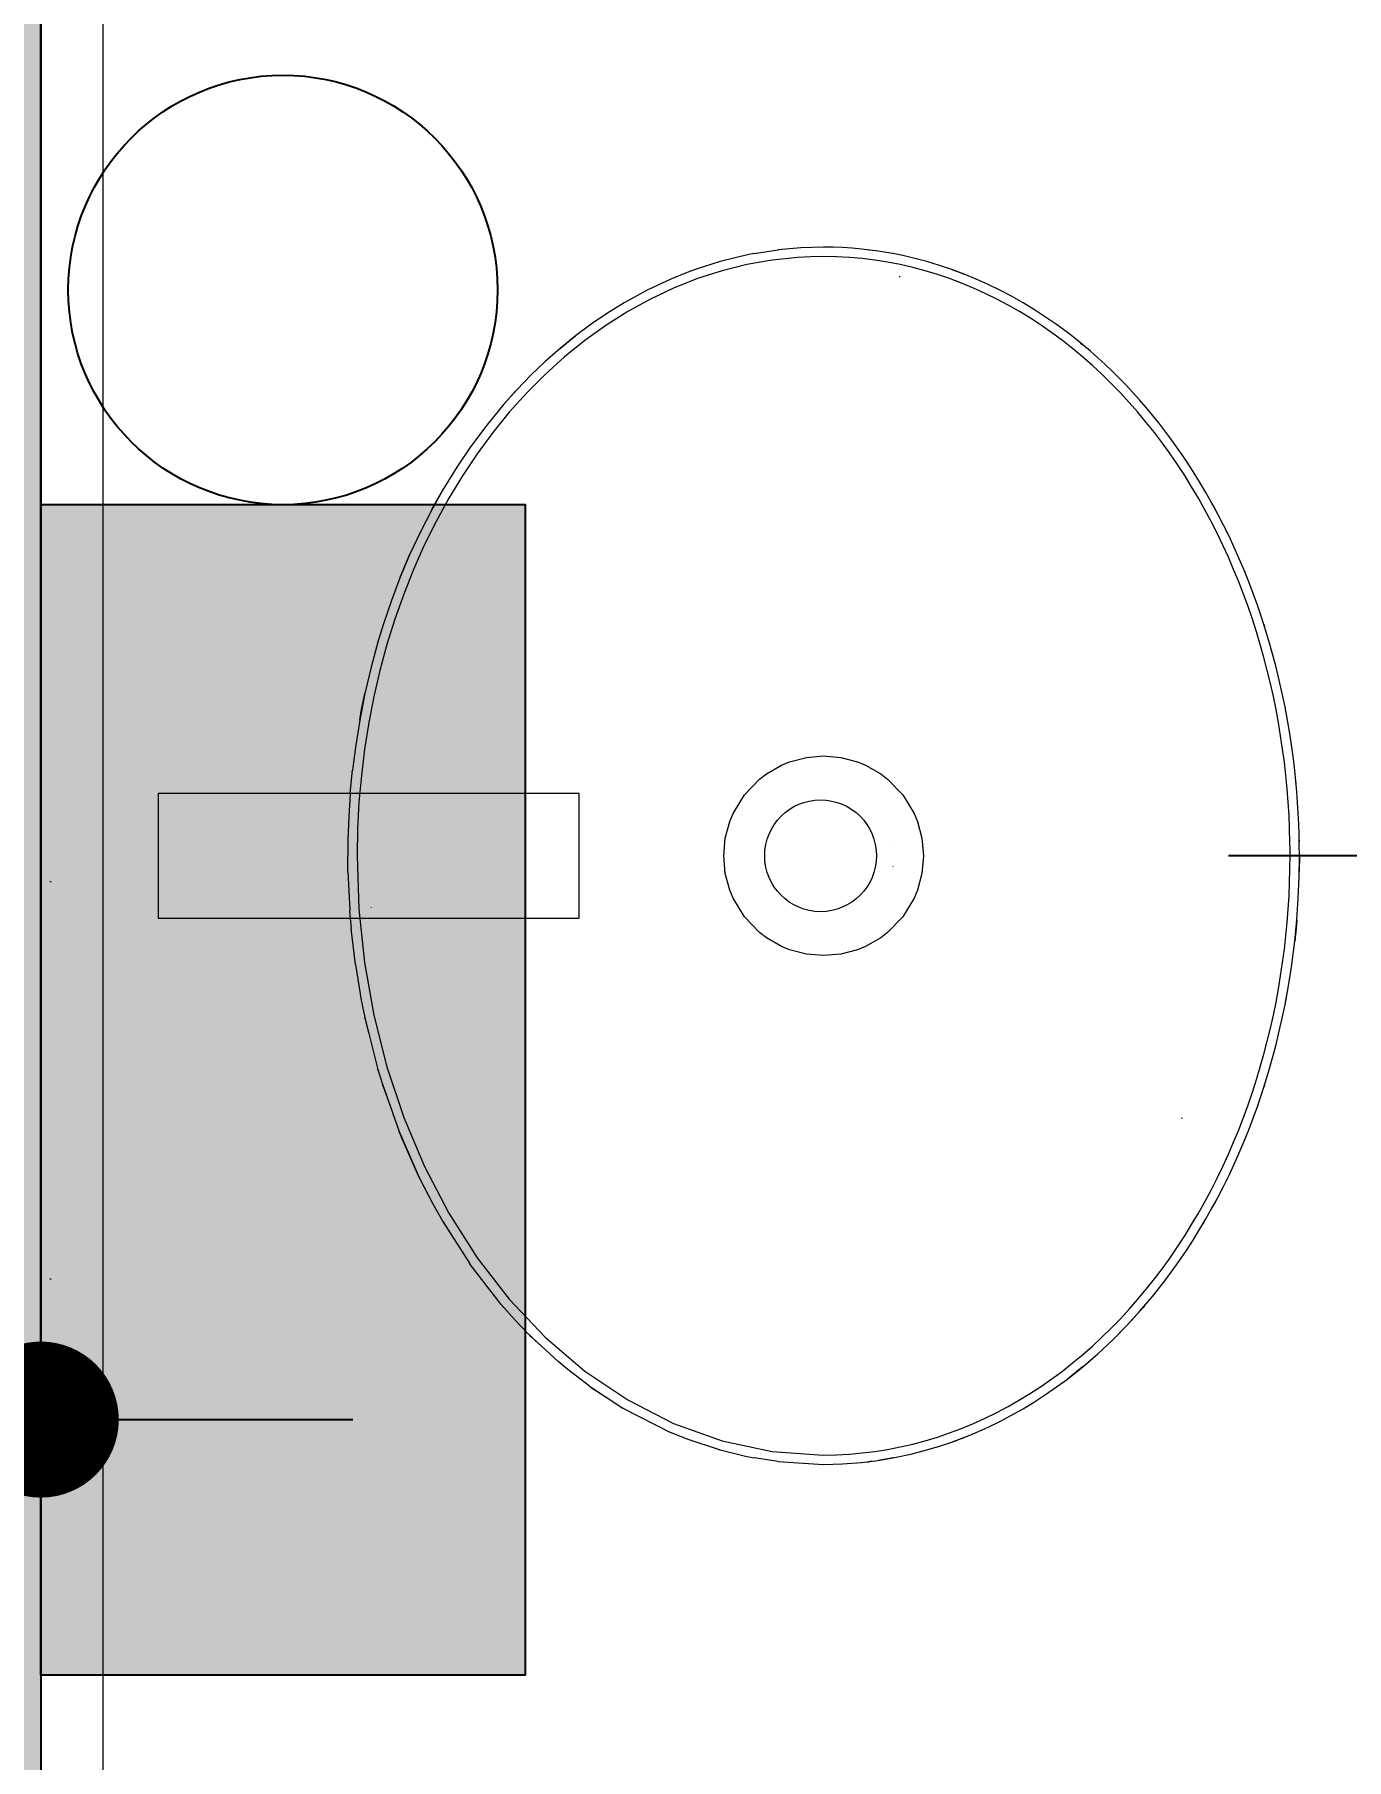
# Model space of a CAD drawing. Header units: metres. Extents: x -1783 to 21505, y -57 to 13660.
# Drawn here: x 13533.9 to 13575.9, y 10592.3 to 10647.5 of the extents above; entities that cross this region are included whole.
import ezdxf

# ---------------------------------------------------------------- set-up
doc = ezdxf.new("R2010")
doc.units = ezdxf.units.M
doc.header["$MEASUREMENT"] = 0
for name, color, linetype, lineweight in [('Bombeiro', 1, 'Continuous', 0), ('LOUCAS-METAIS.ARQ_Caneta_No__96', 252, 'Continuous', 0), ('PAREDE CONSTRUIR_Caneta_No__241', 7, 'Continuous', 13)]:
    doc.layers.add(name, color=color, linetype=linetype, lineweight=lineweight)
for name, color, linetype in [('colorida chamar atenção', 10, 'Continuous'), ('cotas', 7, 'Continuous'), ('COTAS EXECUTIVO.EXEC', 7, 'Continuous'), ('PAREDE CONSTRUIR', 7, 'Continuous')]:
    doc.layers.add(name, color=color, linetype=linetype)
doc.layers.add('LOUCAS-METAIS.ARQ_Caneta_No__13', color=7, linetype='Continuous', lineweight=0, true_color=0xaaaaaa)
doc.layers.add('LOUCAS-METAIS.ARQ_Caneta_No__16', color=7, linetype='Continuous', lineweight=0, true_color=0xc9c9c9)
doc.styles.add('R80', font='romans.shx', dxfattribs={"height": 10})
doc.dimstyles.new('1-50', dxfattribs={"dimtxt": 10, "dimasz": 5, "dimexe": 10, "dimexo": 10, "dimgap": 3, "dimtad": 1, "dimdec": 1, "dimrnd": 1, "dimdsep": 46, "dimtxsty": 'R80', "dimblk": 'DOT', "dimcen": 0, "dimclrd": 252, "dimclre": 252, "dimclrt": 252, "dimadec": 0, "dimazin": 0, "dimtfac": 1, "dimtdec": 1, "dimtix": 1, "dimtmove": 2, "dimatfit": 3, "dimldrblk": 'DOT', "dimfxl": 1, "dimtolj": 1, "dimarcsym": 0})

# ---------------------------------------------------------------- blocks, each defined once
blk = doc.blocks.new('iluminação')
at = {"layer": 'colorida chamar atenção'}
blk.add_hatch(color=256, dxfattribs=at).paths.add_polyline_path([(15.521, 37.501), (0, 37.501), (0, 0), (15.521, 0)])
blk.add_lwpolyline([(0, 37.501), (15.521, 37.501), (15.521, 0), (0, 0)], close=True, dxfattribs=at)
blk.add_circle((7.761, 44.38), 6.88, dxfattribs=at)
blk = doc.blocks.new('_Dot')
at = {"color": 0, "linetype": 'ByBlock', "lineweight": -2}
blk.add_line((-0.5, 0), (-1, 0), dxfattribs=at)
at = {"color": 0, "linetype": 'ByBlock', "const_width": 0.5}
blk.add_lwpolyline([(-0.25, 0, 1), (0.25, 0, 1)], format="xyb", close=True, dxfattribs=at)
blk = doc.blocks.new('*D7158')
at = {"layer": 'COTAS EXECUTIVO.EXEC', "color": 252, "lineweight": -2, "transparency": 16777216}
for p, q in [((13576.27, 10621.212), (13572.149, 10621.212)), ((13582.149, 10616.212), (13582.149, 10601.669)), ((13582.149, 10566.212), (13582.149, 10579.955)), ((13575.118, 10561.212), (13572.149, 10561.212))]:
    blk.add_line(p, q, dxfattribs=at)
at = {"layer": 'COTAS EXECUTIVO.EXEC', "color": 252, "lineweight": -2, "transparency": 16777216, "xscale": 5, "yscale": 5, "zscale": 5}
for p, rotation in [((13582.149, 10621.212), 90), ((13582.149, 10561.212), 270)]:
    blk.add_blockref('_Dot', p, dxfattribs=dict(at, rotation=rotation))
at = {"layer": 'COTAS EXECUTIVO.EXEC', "color": 252, "transparency": 16777216, "insert": (13582.149, 10590.812), "char_height": 10, "attachment_point": 5, "rotation": 90, "style": 'R80'}
blk.add_mtext('\\A1;60', dxfattribs=at)
blk = doc.blocks.new('*D7205')
at = {"layer": 'COTAS EXECUTIVO.EXEC', "color": 252, "lineweight": -2, "transparency": 16777216}
for p, q in [((14073.863, 10816.212), (13105.31, 10816.212)), ((13115.31, 10811.212), (13115.31, 10615.823)), ((13115.31, 10416.212), (13115.31, 10584.109)), ((13538.841, 10411.212), (13105.31, 10411.212))]:
    blk.add_line(p, q, dxfattribs=at)
at = {"layer": 'COTAS EXECUTIVO.EXEC', "color": 252, "lineweight": -2, "transparency": 16777216, "xscale": 5, "yscale": 5, "zscale": 5}
for p, rotation in [((13115.31, 10816.212), 90), ((13115.31, 10411.212), 270)]:
    blk.add_blockref('_Dot', p, dxfattribs=dict(at, rotation=rotation))
at = {"layer": 'COTAS EXECUTIVO.EXEC', "color": 252, "transparency": 16777216, "insert": (13115.31, 10599.966), "char_height": 10, "attachment_point": 5, "rotation": 90, "style": 'R80'}
blk.add_mtext('\\A1;405', dxfattribs=at)
blk = doc.blocks.new('*D7317')
at = {"layer": 'COTAS EXECUTIVO.EXEC', "color": 252, "lineweight": -2, "transparency": 16777216}
for p, q in [((14093.863, 10816.212), (14275.712, 10816.212)), ((14265.712, 10811.212), (14265.712, 10615.823)), ((14265.712, 10416.212), (14265.712, 10584.109)), ((13558.841, 10411.212), (14275.712, 10411.212))]:
    blk.add_line(p, q, dxfattribs=at)
at = {"layer": 'COTAS EXECUTIVO.EXEC', "color": 252, "lineweight": -2, "transparency": 16777216, "xscale": 5, "yscale": 5, "zscale": 5}
for p, rotation in [((14265.712, 10816.212), 90), ((14265.712, 10411.212), 270)]:
    blk.add_blockref('_Dot', p, dxfattribs=dict(at, rotation=rotation))
at = {"layer": 'COTAS EXECUTIVO.EXEC', "color": 252, "transparency": 16777216, "insert": (14265.712, 10599.966), "char_height": 10, "attachment_point": 5, "rotation": 90, "style": 'R80'}
blk.add_mtext('\\A1;405', dxfattribs=at)
blk = doc.blocks.new('*D7361')
at = {"layer": 'COTAS EXECUTIVO.EXEC', "color": 252, "lineweight": -2, "transparency": 16777216}
for p, q in [((13524.079, 10603.712), (13524.079, 10332.293)), ((13534.079, 10603.712), (13534.079, 10332.293)), ((13519.079, 10342.293), (13514.079, 10342.293)), ((13524.079, 10342.293), (13534.079, 10342.293)), ((13539.079, 10342.293), (13544.079, 10342.293))]:
    blk.add_line(p, q, dxfattribs=at)
at = {"layer": 'COTAS EXECUTIVO.EXEC', "color": 252, "lineweight": -2, "transparency": 16777216, "xscale": 5, "yscale": 5, "zscale": 5}
blk.add_blockref('_Dot', (13524.079, 10342.293), dxfattribs=at)
at = {"layer": 'COTAS EXECUTIVO.EXEC', "color": 252, "lineweight": -2, "transparency": 16777216, "xscale": 5, "yscale": 5, "zscale": 5, "rotation": 180}
blk.add_blockref('_Dot', (13534.079, 10342.293), dxfattribs=at)
at = {"layer": 'COTAS EXECUTIVO.EXEC', "color": 252, "transparency": 16777216, "insert": (13506.359, 10342.293), "char_height": 10, "attachment_point": 5, "style": 'R80'}
blk.add_mtext('\\A1;10', dxfattribs=at)
blk = doc.blocks.new('*D7362')
at = {"layer": 'COTAS EXECUTIVO.EXEC', "color": 252, "lineweight": -2, "transparency": 16777216}
for p, q in [((13534.079, 10603.712), (13534.079, 10332.293)), ((13844.008, 10603.712), (13844.008, 10332.293)), ((13539.079, 10342.293), (13659.44, 10342.293)), ((13839.008, 10342.293), (13691.155, 10342.293))]:
    blk.add_line(p, q, dxfattribs=at)
at = {"layer": 'COTAS EXECUTIVO.EXEC', "color": 252, "lineweight": -2, "transparency": 16777216, "xscale": 5, "yscale": 5, "zscale": 5, "rotation": 180}
blk.add_blockref('_Dot', (13534.079, 10342.293), dxfattribs=at)
at = {"layer": 'COTAS EXECUTIVO.EXEC', "color": 252, "lineweight": -2, "transparency": 16777216, "xscale": 5, "yscale": 5, "zscale": 5}
blk.add_blockref('_Dot', (13844.008, 10342.293), dxfattribs=at)
at = {"layer": 'COTAS EXECUTIVO.EXEC', "color": 252, "transparency": 16777216, "insert": (13675.297, 10342.293), "char_height": 10, "attachment_point": 5, "style": 'R80'}
blk.add_mtext('\\A1;310', dxfattribs=at)
blk = doc.blocks.new('*D7370')
at = {"layer": 'COTAS EXECUTIVO.EXEC', "color": 252, "lineweight": -2, "transparency": 16777216}
for p, q in [((13534.079, 10603.712), (13534.079, 10343.423)), ((13563.591, 10390.212), (13563.591, 10343.423)), ((13529.079, 10353.423), (13524.079, 10353.423)), ((13534.079, 10353.423), (13563.591, 10353.423)), ((13568.591, 10353.423), (13573.591, 10353.423))]:
    blk.add_line(p, q, dxfattribs=at)
at = {"layer": 'COTAS EXECUTIVO.EXEC', "color": 252, "lineweight": -2, "transparency": 16777216, "xscale": 5, "yscale": 5, "zscale": 5}
blk.add_blockref('_Dot', (13534.079, 10353.423), dxfattribs=at)
at = {"layer": 'COTAS EXECUTIVO.EXEC', "color": 252, "lineweight": -2, "transparency": 16777216, "xscale": 5, "yscale": 5, "zscale": 5, "rotation": 180}
blk.add_blockref('_Dot', (13563.591, 10353.423), dxfattribs=at)
at = {"layer": 'COTAS EXECUTIVO.EXEC', "color": 252, "transparency": 16777216, "insert": (13552.221, 10360.423), "char_height": 10, "attachment_point": 5, "style": 'R80'}
blk.add_mtext('\\A1;30', dxfattribs=at)
blk = doc.blocks.new('*D7391')
at = {"layer": 'COTAS EXECUTIVO.EXEC', "color": 252, "lineweight": -2, "transparency": 16777216}
for p, q in [((13534.079, 10623.712), (13534.079, 10875.104)), ((13539.079, 10846.212), (13539.079, 10875.104)), ((13529.079, 10865.104), (13524.079, 10865.104)), ((13534.079, 10865.104), (13539.079, 10865.104)), ((13544.079, 10865.104), (13549.079, 10865.104))]:
    blk.add_line(p, q, dxfattribs=at)
at = {"layer": 'COTAS EXECUTIVO.EXEC', "color": 252, "lineweight": -2, "transparency": 16777216, "xscale": 5, "yscale": 5, "zscale": 5}
blk.add_blockref('_Dot', (13534.079, 10865.104), dxfattribs=at)
at = {"layer": 'COTAS EXECUTIVO.EXEC', "color": 252, "lineweight": -2, "transparency": 16777216, "xscale": 5, "yscale": 5, "zscale": 5, "rotation": 180}
blk.add_blockref('_Dot', (13539.079, 10865.104), dxfattribs=at)
at = {"layer": 'COTAS EXECUTIVO.EXEC', "color": 252, "transparency": 16777216, "insert": (13548.917, 10872.104), "char_height": 10, "attachment_point": 5, "style": 'R80'}
blk.add_mtext('\\A1;5', dxfattribs=at)
blk = doc.blocks.new('*D7435')
at = {"layer": 'COTAS EXECUTIVO.EXEC', "color": 252, "lineweight": -2, "transparency": 16777216}
for p, q in [((13524.079, 10603.712), (13524.079, 10593.147)), ((13534.079, 10603.712), (13534.079, 10593.147)), ((13519.079, 10603.147), (13514.079, 10603.147)), ((13524.079, 10603.147), (13534.079, 10603.147)), ((13539.079, 10603.147), (13544.079, 10603.147))]:
    blk.add_line(p, q, dxfattribs=at)
at = {"layer": 'COTAS EXECUTIVO.EXEC', "color": 252, "lineweight": -2, "transparency": 16777216, "xscale": 5, "yscale": 5, "zscale": 5}
blk.add_blockref('_Dot', (13524.079, 10603.147), dxfattribs=at)
at = {"layer": 'COTAS EXECUTIVO.EXEC', "color": 252, "lineweight": -2, "transparency": 16777216, "xscale": 5, "yscale": 5, "zscale": 5, "rotation": 180}
blk.add_blockref('_Dot', (13534.079, 10603.147), dxfattribs=at)
at = {"layer": 'COTAS EXECUTIVO.EXEC', "color": 252, "transparency": 16777216, "insert": (13506.359, 10603.147), "char_height": 10, "attachment_point": 5, "style": 'R80'}
blk.add_mtext('\\A1;10', dxfattribs=at)
blk = doc.blocks.new('*D7505')
at = {"layer": 'COTAS EXECUTIVO.EXEC', "color": 252, "lineweight": -2, "transparency": 16777216}
for p, q in [((13513.857, 10840.424), (13513.857, 10882.104)), ((13524.079, 10623.712), (13524.079, 10882.104)), ((13508.857, 10872.104), (13503.857, 10872.104)), ((13513.857, 10872.104), (13524.079, 10872.104)), ((13529.079, 10872.104), (13534.079, 10872.104))]:
    blk.add_line(p, q, dxfattribs=at)
at = {"layer": 'COTAS EXECUTIVO.EXEC', "color": 252, "lineweight": -2, "transparency": 16777216, "xscale": 5, "yscale": 5, "zscale": 5}
blk.add_blockref('_Dot', (13513.857, 10872.104), dxfattribs=at)
at = {"layer": 'COTAS EXECUTIVO.EXEC', "color": 252, "lineweight": -2, "transparency": 16777216, "xscale": 5, "yscale": 5, "zscale": 5, "rotation": 180}
blk.add_blockref('_Dot', (13524.079, 10872.104), dxfattribs=at)
at = {"layer": 'COTAS EXECUTIVO.EXEC', "color": 252, "transparency": 16777216, "insert": (13496.136, 10872.104), "char_height": 10, "attachment_point": 5, "style": 'R80'}
blk.add_mtext('\\A1;10', dxfattribs=at)
blk = doc.blocks.new('*D7513')
at = {"layer": 'COTAS EXECUTIVO.EXEC', "color": 252, "lineweight": -2, "transparency": 16777216}
for p, q in [((13524.079, 10623.712), (13524.079, 10910.772)), ((13534.079, 10623.712), (13534.079, 10910.772)), ((13519.079, 10900.772), (13514.079, 10900.772)), ((13524.079, 10900.772), (13534.079, 10900.772)), ((13539.079, 10900.772), (13544.079, 10900.772))]:
    blk.add_line(p, q, dxfattribs=at)
at = {"layer": 'COTAS EXECUTIVO.EXEC', "color": 252, "lineweight": -2, "transparency": 16777216, "xscale": 5, "yscale": 5, "zscale": 5}
blk.add_blockref('_Dot', (13524.079, 10900.772), dxfattribs=at)
at = {"layer": 'COTAS EXECUTIVO.EXEC', "color": 252, "lineweight": -2, "transparency": 16777216, "xscale": 5, "yscale": 5, "zscale": 5, "rotation": 180}
blk.add_blockref('_Dot', (13534.079, 10900.772), dxfattribs=at)
at = {"layer": 'COTAS EXECUTIVO.EXEC', "color": 252, "transparency": 16777216, "insert": (13506.359, 10900.772), "char_height": 10, "attachment_point": 5, "style": 'R80'}
blk.add_mtext('\\A1;10', dxfattribs=at)
blk = doc.blocks.new('*D7514')
at = {"layer": 'COTAS EXECUTIVO.EXEC', "color": 252, "lineweight": -2, "transparency": 16777216}
for p, q in [((13534.079, 10623.712), (13534.079, 10910.772)), ((13844.008, 10623.712), (13844.008, 10910.772)), ((13539.079, 10900.772), (13659.44, 10900.772)), ((13839.008, 10900.772), (13691.155, 10900.772))]:
    blk.add_line(p, q, dxfattribs=at)
at = {"layer": 'COTAS EXECUTIVO.EXEC', "color": 252, "lineweight": -2, "transparency": 16777216, "xscale": 5, "yscale": 5, "zscale": 5, "rotation": 180}
blk.add_blockref('_Dot', (13534.079, 10900.772), dxfattribs=at)
at = {"layer": 'COTAS EXECUTIVO.EXEC', "color": 252, "lineweight": -2, "transparency": 16777216, "xscale": 5, "yscale": 5, "zscale": 5}
blk.add_blockref('_Dot', (13844.008, 10900.772), dxfattribs=at)
at = {"layer": 'COTAS EXECUTIVO.EXEC', "color": 252, "transparency": 16777216, "insert": (13675.297, 10900.772), "char_height": 10, "attachment_point": 5, "style": 'R80'}
blk.add_mtext('\\A1;310', dxfattribs=at)
blk = doc.blocks.new('Tap 26')
at = {"layer": 'LOUCAS-METAIS.ARQ_Caneta_No__96', "color": 252, "linetype": 'Continuous', "lineweight": 0, "flags": 128}
blk.add_lwpolyline([(-0.02, -0.115), (0.02, -0.115), (0.02, 0.02), (-0.02, 0.02)], close=True, dxfattribs=at)

msp = doc.modelspace()

# ---------------------------------------------------------------- hatches: boundary and pattern name
at = {"layer": 'cotas'}
h = msp.add_hatch(color=7, dxfattribs=at)
h.dxf.hatch_style = 1
h.paths.add_polyline_path([(21504.961, 13659.963), (10304.961, 13659.963), (10304.961, 5739.963), (21504.961, 5739.963)])
h.paths.add_polyline_path([(10571.627, 13593.296), (21371.627, 13593.296), (21371.627, 5806.63), (10571.627, 5806.63)], flags=16)
at = {"layer": 'LOUCAS-METAIS.ARQ_Caneta_No__16', "linetype": 'Continuous', "lineweight": 0, "true_color": 0xc9c9c9}
h = msp.add_hatch(dxfattribs=at)
h.set_pattern_fill('HAIE_OD_LEGENDA_0006', color=9, scale=100, style=0, pattern_type=2)
h.set_pattern_definition([(45, (18585.245, 16091.269), (-6.363961, 6.363961), [0, -6, 0, -9]), (110, (18605.245, 16091.269), (8.457234, 3.078181), [0, -4.4, 0, -7.6])])
h.paths.add_polyline_path([(13536.079, 10413.212), (13536.079, 10651.212), (13534.079, 10651.212), (13534.079, 10413.212)])
at = {"layer": 'PAREDE CONSTRUIR', "linetype": 'Continuous', "lineweight": 0, "true_color": 0xffffff}
msp.add_hatch(color=7, dxfattribs=at).paths.add_polyline_path([(13534.079, 10411.212), (13534.079, 10816.212), (13532.079, 10816.212), (13532.079, 10411.212)])

# ---------------------------------------------------------------- linework, layer by layer
at = {"layer": 'COTAS EXECUTIVO.EXEC', "flags": 128}
msp.add_lwpolyline([(13843.873, 10816.212), (13534.079, 10816.212), (13534.079, 10411.112), (13843.873, 10411.112)], close=True, dxfattribs=at)
at = {"layer": 'LOUCAS-METAIS.ARQ_Caneta_No__13', "color": 253, "linetype": 'Continuous', "lineweight": 0, "true_color": 0xaaaaaa, "flags": 128}
for points in [[(13534.079, 10413.212), (13534.079, 10651.212)], [(13536.079, 10413.212), (13536.079, 10651.212)]]:
    msp.add_lwpolyline(points, dxfattribs=at)
at = {"layer": 'LOUCAS-METAIS.ARQ_Caneta_No__96', "color": 252, "linetype": 'Continuous', "lineweight": 0}
for p, q in [((13556.778, 10640.473), (13555.856, 10640.25)), ((13556.942, 10640.505), (13556.778, 10640.473)), ((13556.942, 10640.505), (13557.715, 10640.624)), ((13558.344, 10640.383), (13557.524, 10640.296)), ((13558.442, 10640.69), (13557.715, 10640.624)), ((13557.718, 10640.624), (13557.72, 10640.624)), ((13557.72, 10640.624), (13557.725, 10640.625)), ((13558.757, 10640.405), (13558.344, 10640.383)), ((13559.168, 10640.712), (13558.442, 10640.69)), ((13559.168, 10640.412), (13558.757, 10640.405)), ((13559.472, 10640.708), (13559.168, 10640.712)), ((13559.581, 10640.405), (13559.168, 10640.412)), ((13559.776, 10640.696), (13559.472, 10640.708)), ((13559.994, 10640.383), (13559.581, 10640.405)), ((13560.081, 10640.677), (13559.776, 10640.696)), ((13560.405, 10640.347), (13559.994, 10640.383)), ((13560.384, 10640.65), (13560.081, 10640.677)), ((13560.651, 10640.62), (13560.384, 10640.65)), ((13560.612, 10640.625), (13560.618, 10640.624)), ((13560.618, 10640.624), (13560.625, 10640.623)), ((13560.916, 10640.585), (13560.651, 10640.62)), ((13561.18, 10640.543), (13560.916, 10640.585)), ((13561.443, 10640.496), (13561.18, 10640.543)), ((13561.443, 10640.496), (13561.396, 10640.505)), ((13561.705, 10640.443), (13561.443, 10640.496)), ((13561.965, 10640.384), (13561.705, 10640.443)), ((13562.224, 10640.32), (13561.965, 10640.384)), ((13554.795, 10639.899), (13554.277, 10639.689)), ((13555.058, 10639.996), (13554.795, 10639.899)), ((13555.856, 10640.25), (13555.058, 10639.996)), ((13555.915, 10639.955), (13555.131, 10639.703)), ((13556.714, 10640.153), (13555.915, 10639.955)), ((13557.524, 10640.296), (13556.714, 10640.153)), ((13560.814, 10640.296), (13560.405, 10640.347)), ((13561.22, 10640.232), (13560.814, 10640.296)), ((13561.624, 10640.153), (13561.22, 10640.232)), ((13562.024, 10640.061), (13561.624, 10640.153)), ((13562.422, 10639.955), (13562.024, 10640.061)), ((13562.482, 10640.25), (13562.224, 10640.32)), ((13562.816, 10639.836), (13562.422, 10639.955)), ((13562.883, 10640.129), (13562.482, 10640.25)), ((13563.207, 10639.703), (13562.816, 10639.836)), ((13563.281, 10639.996), (13562.883, 10640.129)), ((13563.281, 10639.996), (13563.543, 10639.899)), ((13563.673, 10639.849), (13563.281, 10639.996)), ((13563.543, 10639.899), (13563.673, 10639.849)), ((13564.062, 10639.689), (13563.673, 10639.849)), ((13553.515, 10639.333), (13552.777, 10638.929)), ((13554.277, 10639.689), (13553.515, 10639.333)), ((13554.363, 10639.4), (13553.616, 10639.047)), ((13555.131, 10639.703), (13554.363, 10639.4)), ((13561.627, 10639.756), (13561.594, 10639.763)), ((13563.593, 10639.558), (13563.207, 10639.703)), ((13563.974, 10639.4), (13563.593, 10639.558)), ((13564.351, 10639.23), (13563.974, 10639.4)), ((13564.445, 10639.517), (13564.062, 10639.689)), ((13564.823, 10639.333), (13564.445, 10639.517)), ((13565.195, 10639.137), (13564.823, 10639.333)), ((13552.777, 10638.929), (13552.241, 10638.598)), ((13553.616, 10639.047), (13552.891, 10638.648)), ((13564.722, 10639.048), (13564.351, 10639.23)), ((13565.087, 10638.854), (13564.722, 10639.048)), ((13565.447, 10638.649), (13565.087, 10638.854)), ((13565.562, 10638.929), (13565.195, 10639.137)), ((13565.927, 10638.707), (13565.562, 10638.929)), ((13551.72, 10638.244), (13551.214, 10637.867)), ((13552.19, 10638.205), (13551.514, 10637.72)), ((13551.718, 10638.242), (13551.72, 10638.244)), ((13552.241, 10638.598), (13551.72, 10638.244)), ((13551.722, 10638.245), (13551.72, 10638.244)), ((13552.891, 10638.648), (13552.19, 10638.205)), ((13565.8, 10638.432), (13565.447, 10638.649)), ((13566.148, 10638.205), (13565.8, 10638.432)), ((13566.285, 10638.474), (13565.927, 10638.707)), ((13566.489, 10637.968), (13566.148, 10638.205)), ((13566.637, 10638.23), (13566.285, 10638.474)), ((13566.618, 10638.244), (13566.615, 10638.246)), ((13566.618, 10638.244), (13566.619, 10638.243)), ((13566.982, 10637.976), (13566.637, 10638.23)), ((13551.214, 10637.867), (13550.723, 10637.468)), ((13550.723, 10637.468), (13550.931, 10637.641)), ((13551.514, 10637.72), (13550.866, 10637.197)), ((13550.931, 10637.641), (13551.214, 10637.867)), ((13566.823, 10637.721), (13566.489, 10637.968)), ((13567.15, 10637.464), (13566.823, 10637.721)), ((13567.232, 10637.783), (13566.982, 10637.976)), ((13567.478, 10637.584), (13567.232, 10637.783)), ((13567.407, 10637.641), (13567.478, 10637.584)), ((13550.866, 10637.197), (13550.247, 10636.637)), ((13550.723, 10637.468), (13550.248, 10637.049)), ((13567.471, 10637.197), (13567.15, 10637.464)), ((13567.784, 10636.922), (13567.471, 10637.197)), ((13567.719, 10637.38), (13567.478, 10637.584)), ((13567.614, 10637.468), (13567.567, 10637.508)), ((13567.621, 10637.463), (13567.614, 10637.468)), ((13567.957, 10637.17), (13567.719, 10637.38)), ((13568.19, 10636.956), (13567.957, 10637.17)), ((13549.79, 10636.611), (13549.347, 10636.154)), ((13550.247, 10636.637), (13549.656, 10636.045)), ((13550.248, 10637.049), (13549.79, 10636.611)), ((13568.091, 10636.638), (13567.784, 10636.922)), ((13568.39, 10636.345), (13568.091, 10636.638)), ((13568.42, 10636.737), (13568.19, 10636.956)), ((13568.645, 10636.514), (13568.42, 10636.737)), ((13568.548, 10636.611), (13568.535, 10636.623)), ((13568.548, 10636.611), (13568.569, 10636.589)), ((13568.866, 10636.286), (13568.645, 10636.514)), ((13549.347, 10636.154), (13548.922, 10635.68)), ((13549.285, 10636.087), (13548.922, 10635.68)), ((13549.656, 10636.045), (13549.095, 10635.421)), ((13549.347, 10636.154), (13549.285, 10636.087)), ((13568.681, 10636.045), (13568.39, 10636.345)), ((13568.966, 10635.737), (13568.681, 10636.045)), ((13569.083, 10636.053), (13568.866, 10636.286)), ((13569.053, 10636.087), (13569.083, 10636.053)), ((13569.296, 10635.817), (13569.083, 10636.053)), ((13548.922, 10635.68), (13548.373, 10635.011)), ((13549.095, 10635.421), (13548.565, 10634.769)), ((13548.921, 10635.679), (13548.923, 10635.681)), ((13569.242, 10635.422), (13568.966, 10635.737)), ((13569.512, 10635.099), (13569.242, 10635.422)), ((13569.505, 10635.576), (13569.296, 10635.817)), ((13569.415, 10635.681), (13569.378, 10635.722)), ((13569.415, 10635.681), (13569.425, 10635.668)), ((13569.709, 10635.331), (13569.505, 10635.576)), ((13548.373, 10635.011), (13547.855, 10634.314)), ((13569.773, 10634.77), (13569.512, 10635.099)), ((13569.909, 10635.082), (13569.709, 10635.331)), ((13570.105, 10634.83), (13569.909, 10635.082)), ((13547.855, 10634.314), (13547.413, 10633.661)), ((13548.565, 10634.769), (13548.065, 10634.092)), ((13570.027, 10634.434), (13569.773, 10634.77)), ((13570.273, 10634.092), (13570.027, 10634.434)), ((13570.296, 10634.574), (13570.105, 10634.83)), ((13570.484, 10634.314), (13570.296, 10634.574)), ((13570.642, 10634.086), (13570.484, 10634.314)), ((13548.065, 10634.092), (13547.595, 10633.39)), ((13570.512, 10633.744), (13570.273, 10634.092)), ((13570.798, 10633.856), (13570.642, 10634.086)), ((13571.013, 10633.525), (13570.798, 10633.856)), ((13547.413, 10633.661), (13546.998, 10632.989)), ((13547.595, 10633.39), (13547.157, 10632.667)), ((13570.742, 10633.391), (13570.512, 10633.744)), ((13570.965, 10633.032), (13570.742, 10633.391)), ((13571.221, 10633.189), (13571.013, 10633.525)), ((13546.998, 10632.989), (13546.609, 10632.3)), ((13546.646, 10632.368), (13546.998, 10632.989)), ((13547.157, 10632.667), (13546.749, 10631.924)), ((13546.995, 10632.985), (13546.994, 10632.982)), ((13571.181, 10632.667), (13570.965, 10633.032)), ((13571.389, 10632.298), (13571.181, 10632.667)), ((13571.422, 10632.849), (13571.221, 10633.189)), ((13571.345, 10632.982), (13571.331, 10633.004)), ((13571.345, 10632.982), (13571.369, 10632.94)), ((13571.617, 10632.505), (13571.422, 10632.849)), ((13546.609, 10632.3), (13546.246, 10631.594)), ((13546.609, 10632.3), (13546.646, 10632.368)), ((13571.589, 10631.924), (13571.389, 10632.298)), ((13571.693, 10632.368), (13571.617, 10632.505)), ((13571.806, 10632.156), (13571.617, 10632.505)), ((13571.806, 10632.156), (13571.693, 10632.368)), ((13571.988, 10631.804), (13571.806, 10632.156)), ((13546.246, 10631.594), (13545.91, 10630.873)), ((13546.239, 10631.58), (13546.232, 10631.564)), ((13546.243, 10631.587), (13546.239, 10631.58)), ((13546.749, 10631.924), (13546.372, 10631.163)), ((13571.781, 10631.546), (13571.589, 10631.924)), ((13571.965, 10631.164), (13571.781, 10631.546)), ((13572.163, 10631.448), (13571.988, 10631.804)), ((13572.099, 10631.58), (13572.077, 10631.623)), ((13572.108, 10631.559), (13572.099, 10631.58)), ((13546.372, 10631.163), (13546.026, 10630.386)), ((13572.142, 10630.777), (13571.965, 10631.164)), ((13572.331, 10631.088), (13572.163, 10631.448)), ((13572.493, 10630.724), (13572.331, 10631.088)), ((13545.91, 10630.873), (13545.601, 10630.14)), ((13545.659, 10630.285), (13545.91, 10630.873)), ((13572.311, 10630.387), (13572.142, 10630.777)), ((13572.649, 10630.358), (13572.493, 10630.724)), ((13545.601, 10630.14), (13545.318, 10629.394)), ((13545.592, 10630.118), (13545.585, 10630.098)), ((13545.599, 10630.135), (13545.592, 10630.118)), ((13545.601, 10630.14), (13545.659, 10630.285)), ((13546.026, 10630.386), (13545.711, 10629.595)), ((13572.473, 10629.993), (13572.311, 10630.387)), ((13572.627, 10629.596), (13572.473, 10629.993)), ((13572.679, 10630.285), (13572.649, 10630.358)), ((13572.797, 10629.988), (13572.649, 10630.358)), ((13572.746, 10630.118), (13572.679, 10630.285)), ((13572.752, 10630.103), (13572.746, 10630.118)), ((13572.94, 10629.616), (13572.797, 10629.988)), ((13545.318, 10629.394), (13545.061, 10628.638)), ((13545.711, 10629.595), (13545.426, 10628.791)), ((13572.773, 10629.195), (13572.627, 10629.596)), ((13573.075, 10629.24), (13572.94, 10629.616)), ((13545.426, 10628.791), (13545.172, 10627.976)), ((13572.912, 10628.792), (13572.773, 10629.195)), ((13573.043, 10628.385), (13572.912, 10628.792)), ((13573.204, 10628.862), (13573.075, 10629.24)), ((13573.327, 10628.482), (13573.204, 10628.862)), ((13545.061, 10628.638), (13544.896, 10628.1)), ((13545.054, 10628.616), (13545.051, 10628.608)), ((13573.166, 10627.977), (13573.043, 10628.385)), ((13573.287, 10628.608), (13573.279, 10628.629)), ((13573.287, 10628.608), (13573.301, 10628.561)), ((13573.443, 10628.1), (13573.327, 10628.482)), ((13544.896, 10628.1), (13544.666, 10627.26)), ((13545.172, 10627.976), (13544.948, 10627.151)), ((13573.282, 10627.565), (13573.166, 10627.977)), ((13573.561, 10627.681), (13573.443, 10628.1)), ((13573.672, 10627.26), (13573.561, 10627.681)), ((13544.666, 10627.26), (13544.467, 10626.411)), ((13544.948, 10627.151), (13544.754, 10626.317)), ((13573.39, 10627.151), (13573.282, 10627.565)), ((13573.491, 10626.736), (13573.39, 10627.151)), ((13573.775, 10626.837), (13573.672, 10627.26)), ((13573.584, 10626.318), (13573.491, 10626.736)), ((13573.871, 10626.411), (13573.775, 10626.837)), ((13544.467, 10626.411), (13544.3, 10625.556)), ((13544.352, 10625.842), (13544.467, 10626.411)), ((13544.754, 10626.317), (13544.59, 10625.477)), ((13573.67, 10625.899), (13573.584, 10626.318)), ((13573.958, 10625.984), (13573.871, 10626.411)), ((13544.3, 10625.556), (13544.162, 10624.694)), ((13544.3, 10625.556), (13544.352, 10625.842)), ((13544.59, 10625.477), (13544.457, 10624.631)), ((13573.748, 10625.478), (13573.67, 10625.899)), ((13573.818, 10625.055), (13573.748, 10625.478)), ((13573.986, 10625.842), (13573.958, 10625.984)), ((13574.039, 10625.556), (13573.958, 10625.984)), ((13574.039, 10625.556), (13573.986, 10625.842)), ((13574.111, 10625.125), (13574.039, 10625.556)), ((13573.882, 10624.631), (13573.818, 10625.055)), ((13574.176, 10624.694), (13574.111, 10625.125)), ((13544.162, 10624.694), (13544.069, 10623.951)), ((13544.457, 10624.631), (13544.353, 10623.779)), ((13558.081, 10624.221), (13558.618, 10624.364)), ((13558.618, 10624.364), (13559.169, 10624.412)), ((13559.169, 10624.412), (13559.72, 10624.364)), ((13559.72, 10624.364), (13560.258, 10624.221)), ((13573.937, 10624.206), (13573.882, 10624.631)), ((13574.225, 10624.32), (13574.176, 10624.694)), ((13544.027, 10623.537), (13544.069, 10623.951)), ((13557.118, 10623.668), (13557.339, 10623.837)), ((13557.339, 10623.837), (13557.824, 10624.115)), ((13557.824, 10624.115), (13558.081, 10624.221)), ((13560.258, 10624.221), (13560.514, 10624.115)), ((13560.514, 10624.115), (13560.999, 10623.837)), ((13560.999, 10623.837), (13561.22, 10623.668)), ((13573.986, 10623.781), (13573.937, 10624.206)), ((13574.27, 10623.946), (13574.225, 10624.32)), ((13574.305, 10623.605), (13574.27, 10623.946)), ((13543.998, 10623.205), (13544.027, 10623.537)), ((13544.353, 10623.779), (13544.278, 10622.925)), ((13556.634, 10623.164), (13557.118, 10623.668)), ((13561.22, 10623.668), (13561.704, 10623.164)), ((13574.026, 10623.354), (13573.986, 10623.781)), ((13574.06, 10622.926), (13574.026, 10623.354)), ((13574.311, 10623.537), (13574.305, 10623.605)), ((13574.335, 10623.265), (13574.305, 10623.605)), ((13574.361, 10622.923), (13574.335, 10623.265)), ((13543.998, 10623.205), (13543.95, 10622.457)), ((13543.999, 10623.209), (13543.998, 10623.205)), ((13543.999, 10623.211), (13543.999, 10623.21)), ((13544.278, 10622.925), (13544.234, 10622.07)), ((13556.27, 10622.568), (13556.634, 10623.164)), ((13561.704, 10623.164), (13562.068, 10622.568)), ((13574.086, 10622.498), (13574.06, 10622.926)), ((13574.339, 10623.211), (13574.338, 10623.226)), ((13574.34, 10623.204), (13574.339, 10623.211)), ((13574.382, 10622.582), (13574.361, 10622.923)), ((13543.95, 10622.457), (13543.924, 10621.709)), ((13556.019, 10621.775), (13556.164, 10622.31)), ((13556.164, 10622.31), (13556.214, 10622.44)), ((13556.214, 10622.44), (13556.27, 10622.568)), ((13562.068, 10622.568), (13562.124, 10622.44)), ((13562.124, 10622.44), (13562.175, 10622.31)), ((13562.175, 10622.31), (13562.319, 10621.775)), ((13574.104, 10622.07), (13574.086, 10622.498)), ((13574.398, 10622.24), (13574.382, 10622.582)), ((13574.41, 10621.898), (13574.398, 10622.24)), ((13543.924, 10621.709), (13543.919, 10621.212)), ((13543.925, 10621.729), (13543.924, 10621.721)), ((13543.924, 10621.716), (13543.924, 10621.721)), ((13544.234, 10622.07), (13544.219, 10621.212)), ((13555.969, 10621.212), (13556.019, 10621.775)), ((13562.319, 10621.775), (13562.369, 10621.212)), ((13574.115, 10621.642), (13574.104, 10622.07)), ((13574.118, 10621.427), (13574.115, 10621.642)), ((13574.417, 10621.555), (13574.41, 10621.898)), ((13574.414, 10621.721), (13574.413, 10621.741)), ((13574.414, 10621.721), (13574.414, 10621.665)), ((13543.924, 10620.703), (13543.919, 10621.212)), ((13544.219, 10621.212), (13544.278, 10619.498)), ((13556.019, 10620.649), (13555.969, 10621.212)), ((13561.391, 10621.564), (13561.392, 10621.558)), ((13562.369, 10621.212), (13562.319, 10620.649)), ((13574.115, 10620.783), (13574.119, 10621.212)), ((13574.119, 10621.212), (13574.118, 10621.427)), ((13574.41, 10620.526), (13574.419, 10621.212)), ((13574.419, 10621.212), (13574.414, 10620.703)), ((13574.419, 10621.212), (13574.417, 10621.555)), ((13543.924, 10620.703), (13543.965, 10619.88)), ((13556.164, 10620.113), (13556.019, 10620.649)), ((13561.392, 10620.866), (13561.391, 10620.86)), ((13562.319, 10620.649), (13562.175, 10620.113)), ((13574.104, 10620.354), (13574.115, 10620.783)), ((13574.382, 10619.842), (13574.41, 10620.526)), ((13574.411, 10620.654), (13574.414, 10620.703)), ((13556.214, 10619.983), (13556.164, 10620.113)), ((13556.27, 10619.856), (13556.214, 10619.983)), ((13562.124, 10619.983), (13562.068, 10619.856)), ((13562.175, 10620.113), (13562.124, 10619.983)), ((13574.086, 10619.926), (13574.104, 10620.354)), ((13543.965, 10619.88), (13543.98, 10619.467)), ((13543.996, 10619.267), (13543.98, 10619.467)), ((13544.278, 10619.498), (13544.457, 10617.793)), ((13544.663, 10619.55), (13544.664, 10619.54)), ((13556.634, 10619.259), (13556.27, 10619.856)), ((13562.068, 10619.856), (13561.704, 10619.259)), ((13574.026, 10619.071), (13574.06, 10619.498)), ((13574.06, 10619.498), (13574.086, 10619.926)), ((13574.335, 10619.159), (13574.382, 10619.842)), ((13543.996, 10619.267), (13543.999, 10619.213)), ((13543.999, 10619.213), (13544.027, 10618.886)), ((13544.162, 10617.73), (13544.027, 10618.886)), ((13557.118, 10618.756), (13556.634, 10619.259)), ((13561.704, 10619.259), (13561.22, 10618.756)), ((13573.986, 10618.644), (13574.026, 10619.071)), ((13574.27, 10618.478), (13574.335, 10619.159)), ((13574.311, 10618.886), (13574.27, 10618.478)), ((13574.335, 10619.159), (13574.311, 10618.886)), ((13574.337, 10619.183), (13574.339, 10619.213)), ((13574.339, 10619.213), (13574.341, 10619.242)), ((13557.339, 10618.587), (13557.118, 10618.756)), ((13557.824, 10618.308), (13557.339, 10618.587)), ((13558.081, 10618.203), (13557.824, 10618.308)), ((13560.514, 10618.308), (13560.258, 10618.203)), ((13560.999, 10618.587), (13560.514, 10618.308)), ((13561.22, 10618.756), (13560.999, 10618.587)), ((13573.937, 10618.218), (13573.986, 10618.644)), ((13574.176, 10617.73), (13574.27, 10618.478)), ((13544.162, 10617.73), (13544.352, 10616.582)), ((13544.457, 10617.793), (13544.754, 10616.106)), ((13558.618, 10618.06), (13558.081, 10618.203)), ((13559.169, 10618.012), (13558.618, 10618.06)), ((13559.72, 10618.06), (13559.169, 10618.012)), ((13560.258, 10618.203), (13559.72, 10618.06)), ((13573.818, 10617.369), (13573.882, 10617.793)), ((13573.882, 10617.793), (13573.937, 10618.218)), ((13574.111, 10617.298), (13574.176, 10617.73)), ((13573.748, 10616.947), (13573.818, 10617.369)), ((13574.039, 10616.868), (13574.111, 10617.298)), ((13573.67, 10616.526), (13573.748, 10616.947)), ((13573.958, 10616.439), (13574.039, 10616.868)), ((13573.986, 10616.582), (13574.039, 10616.868)), ((13544.352, 10616.582), (13544.463, 10616.032)), ((13544.754, 10616.106), (13545.172, 10614.448)), ((13573.491, 10615.689), (13573.584, 10616.107)), ((13573.584, 10616.107), (13573.67, 10616.526)), ((13573.871, 10616.012), (13573.958, 10616.439)), ((13573.958, 10616.439), (13573.986, 10616.582)), ((13544.463, 10616.032), (13544.884, 10614.364)), ((13544.467, 10616.012), (13544.465, 10616.026)), ((13544.467, 10616.012), (13544.595, 10615.509)), ((13573.39, 10615.273), (13573.491, 10615.689)), ((13573.672, 10615.164), (13573.775, 10615.587)), ((13573.775, 10615.587), (13573.871, 10616.012)), ((13573.282, 10614.859), (13573.39, 10615.273)), ((13573.561, 10614.743), (13573.672, 10615.164)), ((13545.172, 10614.448), (13545.711, 10612.828)), ((13573.043, 10614.039), (13573.166, 10614.448)), ((13573.166, 10614.448), (13573.282, 10614.859)), ((13573.443, 10614.324), (13573.561, 10614.743)), ((13544.896, 10614.324), (13544.884, 10614.364)), ((13544.884, 10614.364), (13545.027, 10613.893)), ((13545.027, 10613.893), (13545.564, 10612.376)), ((13545.051, 10613.816), (13545.033, 10613.877)), ((13572.912, 10613.633), (13573.043, 10614.039)), ((13573.204, 10613.561), (13573.327, 10613.942)), ((13573.302, 10613.864), (13573.287, 10613.816)), ((13573.327, 10613.942), (13573.443, 10614.324)), ((13545.051, 10613.816), (13545.315, 10613.08)), ((13572.773, 10613.229), (13572.912, 10613.633)), ((13573.075, 10613.183), (13573.204, 10613.561)), ((13573.279, 10613.794), (13573.287, 10613.816)), ((13545.711, 10612.828), (13546.373, 10611.26)), ((13570.654, 10612.811), (13570.643, 10612.785)), ((13572.473, 10612.432), (13572.627, 10612.829)), ((13572.627, 10612.829), (13572.773, 10613.229)), ((13572.797, 10612.436), (13572.94, 10612.808)), ((13572.94, 10612.808), (13573.075, 10613.183)), ((13545.659, 10612.139), (13545.564, 10612.376)), ((13545.564, 10612.376), (13546.208, 10610.908)), ((13545.59, 10612.312), (13545.592, 10612.306)), ((13572.312, 10612.038), (13572.473, 10612.432)), ((13572.649, 10612.066), (13572.797, 10612.436)), ((13572.679, 10612.139), (13572.746, 10612.306)), ((13572.746, 10612.306), (13572.751, 10612.321)), ((13546.208, 10610.908), (13545.659, 10612.139)), ((13571.966, 10611.261), (13572.143, 10611.647)), ((13572.143, 10611.647), (13572.312, 10612.038)), ((13572.331, 10611.336), (13572.493, 10611.699)), ((13572.493, 10611.699), (13572.649, 10612.066)), ((13572.649, 10612.066), (13572.679, 10612.139)), ((13546.373, 10611.26), (13547.157, 10609.757)), ((13571.781, 10610.878), (13571.966, 10611.261)), ((13572.163, 10610.976), (13572.331, 10611.336)), ((13546.208, 10610.908), (13546.646, 10610.056)), ((13546.229, 10610.868), (13546.239, 10610.844)), ((13546.239, 10610.844), (13546.646, 10610.056)), ((13571.589, 10610.5), (13571.781, 10610.878)), ((13571.806, 10610.268), (13571.988, 10610.62)), ((13571.988, 10610.62), (13572.163, 10610.976)), ((13572.077, 10610.802), (13572.099, 10610.844)), ((13572.099, 10610.844), (13572.108, 10610.865)), ((13546.646, 10610.056), (13546.96, 10609.498)), ((13571.181, 10609.757), (13571.389, 10610.126)), ((13571.389, 10610.126), (13571.589, 10610.5)), ((13571.617, 10609.919), (13571.806, 10610.268)), ((13571.617, 10609.919), (13571.693, 10610.056)), ((13571.693, 10610.056), (13571.806, 10610.268)), ((13546.96, 10609.498), (13547.819, 10608.159)), ((13546.994, 10609.441), (13546.971, 10609.481)), ((13546.994, 10609.441), (13547.418, 10608.785)), ((13547.157, 10609.757), (13548.065, 10608.332)), ((13570.966, 10609.393), (13571.181, 10609.757)), ((13571.221, 10609.234), (13571.422, 10609.575)), ((13571.331, 10609.42), (13571.345, 10609.441)), ((13571.368, 10609.483), (13571.345, 10609.441)), ((13571.422, 10609.575), (13571.617, 10609.919)), ((13570.512, 10608.68), (13570.743, 10609.034)), ((13570.743, 10609.034), (13570.966, 10609.393)), ((13570.798, 10608.568), (13571.013, 10608.899)), ((13571.013, 10608.899), (13571.221, 10609.234)), ((13548.065, 10608.332), (13549.095, 10607.002)), ((13570.027, 10607.99), (13570.274, 10608.332)), ((13570.274, 10608.332), (13570.512, 10608.68)), ((13570.484, 10608.109), (13570.798, 10608.568)), ((13547.855, 10608.109), (13547.819, 10608.159)), ((13548.84, 10606.839), (13547.855, 10608.109)), ((13569.774, 10607.655), (13570.027, 10607.99)), ((13570.105, 10607.594), (13570.484, 10608.109)), ((13569.243, 10607.003), (13569.512, 10607.325)), ((13569.512, 10607.325), (13569.774, 10607.655)), ((13569.709, 10607.093), (13570.105, 10607.594)), ((13548.84, 10606.839), (13549.285, 10606.337)), ((13548.923, 10606.743), (13548.902, 10606.77)), ((13549.095, 10607.002), (13550.247, 10605.786)), ((13568.682, 10606.379), (13568.966, 10606.687)), ((13568.966, 10606.687), (13569.243, 10607.003)), ((13569.296, 10606.607), (13569.709, 10607.093)), ((13569.344, 10606.663), (13569.415, 10606.743)), ((13569.453, 10606.792), (13569.415, 10606.743)), ((13549.285, 10606.337), (13549.715, 10605.888)), ((13568.39, 10606.079), (13568.682, 10606.379)), ((13568.42, 10605.686), (13568.866, 10606.138)), ((13568.866, 10606.138), (13569.296, 10606.607)), ((13568.866, 10606.138), (13569.053, 10606.337)), ((13569.053, 10606.337), (13569.296, 10606.607)), ((13549.715, 10605.888), (13550.659, 10605.01)), ((13549.79, 10605.813), (13549.742, 10605.863)), ((13549.79, 10605.813), (13550.268, 10605.374)), ((13550.247, 10605.786), (13551.515, 10604.704)), ((13567.785, 10605.503), (13568.092, 10605.787)), ((13567.957, 10605.253), (13568.42, 10605.686)), ((13568.092, 10605.787), (13568.39, 10606.079)), ((13568.511, 10605.779), (13568.548, 10605.813)), ((13568.672, 10605.942), (13568.548, 10605.813)), ((13550.931, 10604.782), (13550.659, 10605.01)), ((13567.151, 10604.961), (13567.472, 10605.227)), ((13567.472, 10605.227), (13567.785, 10605.503)), ((13567.478, 10604.84), (13567.957, 10605.253)), ((13550.713, 10604.965), (13550.724, 10604.955)), ((13551.668, 10604.217), (13550.931, 10604.782)), ((13551.515, 10604.704), (13552.891, 10603.775)), ((13566.149, 10604.219), (13566.489, 10604.456)), ((13566.489, 10604.456), (13566.824, 10604.704)), ((13566.824, 10604.704), (13567.151, 10604.961)), ((13566.982, 10604.447), (13567.478, 10604.84)), ((13567.407, 10604.782), (13566.982, 10604.447)), ((13567.478, 10604.84), (13567.407, 10604.782)), ((13567.511, 10604.869), (13567.614, 10604.955)), ((13567.614, 10604.955), (13567.666, 10605.002)), ((13551.668, 10604.217), (13552.738, 10603.517)), ((13551.72, 10604.18), (13551.691, 10604.202)), ((13551.72, 10604.18), (13552.32, 10603.791)), ((13565.448, 10603.776), (13565.801, 10603.992)), ((13565.801, 10603.992), (13566.149, 10604.219)), ((13565.927, 10603.717), (13566.285, 10603.949)), ((13566.285, 10603.949), (13566.637, 10604.193)), ((13566.637, 10604.193), (13566.982, 10604.447)), ((13552.777, 10603.495), (13552.738, 10603.517)), ((13552.738, 10603.517), (13554.245, 10602.748)), ((13552.777, 10603.495), (13554.245, 10602.748)), ((13552.891, 10603.775), (13554.363, 10603.024)), ((13564.351, 10603.194), (13564.723, 10603.376)), ((13564.723, 10603.376), (13565.088, 10603.57)), ((13565.088, 10603.57), (13565.448, 10603.776)), ((13565.195, 10603.287), (13565.562, 10603.495)), ((13565.562, 10603.495), (13565.927, 10603.717)), ((13554.363, 10603.024), (13555.915, 10602.469)), ((13563.208, 10602.721), (13563.594, 10602.866)), ((13563.594, 10602.866), (13563.975, 10603.024)), ((13563.975, 10603.024), (13564.351, 10603.194)), ((13564.062, 10602.735), (13564.445, 10602.907)), ((13564.445, 10602.907), (13564.823, 10603.091)), ((13564.823, 10603.091), (13565.195, 10603.287)), ((13554.795, 10602.525), (13554.245, 10602.748)), ((13554.277, 10602.735), (13554.269, 10602.739)), ((13555.833, 10602.18), (13554.795, 10602.525)), ((13555.915, 10602.469), (13557.524, 10602.128)), ((13561.221, 10602.192), (13561.624, 10602.271)), ((13561.624, 10602.271), (13562.025, 10602.363)), ((13562.025, 10602.363), (13562.423, 10602.469)), ((13562.423, 10602.469), (13562.817, 10602.588)), ((13562.482, 10602.174), (13562.883, 10602.294)), ((13562.817, 10602.588), (13563.208, 10602.721)), ((13562.883, 10602.294), (13563.281, 10602.428)), ((13563.281, 10602.428), (13563.673, 10602.575)), ((13563.543, 10602.525), (13563.281, 10602.428)), ((13563.673, 10602.575), (13563.543, 10602.525)), ((13563.673, 10602.575), (13564.062, 10602.735)), ((13555.833, 10602.18), (13555.856, 10602.174)), ((13555.856, 10602.174), (13556.669, 10601.973)), ((13556.669, 10601.973), (13556.942, 10601.919)), ((13557.71, 10601.8), (13556.942, 10601.919)), ((13557.524, 10602.128), (13559.168, 10602.012)), ((13557.71, 10601.8), (13559.168, 10601.712)), ((13557.72, 10601.799), (13557.715, 10601.8)), ((13559.168, 10602.012), (13559.581, 10602.019)), ((13559.168, 10601.712), (13559.776, 10601.727)), ((13559.581, 10602.019), (13559.994, 10602.041)), ((13559.776, 10601.727), (13560.384, 10601.773)), ((13559.994, 10602.041), (13560.406, 10602.077)), ((13560.384, 10601.773), (13560.916, 10601.839)), ((13560.406, 10602.077), (13560.815, 10602.128)), ((13560.572, 10601.797), (13560.618, 10601.799)), ((13560.713, 10601.814), (13560.618, 10601.799)), ((13560.815, 10602.128), (13561.221, 10602.192)), ((13560.916, 10601.839), (13561.443, 10601.928)), ((13561.396, 10601.919), (13560.916, 10601.839)), ((13561.396, 10601.919), (13561.443, 10601.928)), ((13561.443, 10601.928), (13561.965, 10602.04)), ((13561.965, 10602.04), (13562.482, 10602.174))]:
    msp.add_line(p, q, dxfattribs=at)
msp.add_circle((13559.072, 10621.212), 1.791, dxfattribs=at)
at = {"layer": 'PAREDE CONSTRUIR_Caneta_No__241', "color": 7, "linetype": 'Continuous', "lineweight": 13, "flags": 128}
msp.add_lwpolyline([(13534.079, 10411.212), (13534.079, 10816.212)], dxfattribs=at)

# ---------------------------------------------------------------- block references
at = {"layer": 'Bombeiro'}
msp.add_blockref('iluminação', (13534.079, 10594.961), dxfattribs=at)
at = {"layer": 'LOUCAS-METAIS.ARQ_Caneta_No__96', "color": 252, "linetype": 'Continuous', "lineweight": 0, "xscale": 100, "yscale": 100, "zscale": 100, "rotation": 89.99999999999994}
msp.add_blockref('Tap 26', (13539.837, 10621.212), dxfattribs=at)

# ---------------------------------------------------------------- dimensions: what is measured, and where the dimension line sits
at = {"layer": 'COTAS EXECUTIVO.EXEC'}
for base, p1, p2, picture, middle in [((13534.079, 10900.772), (13524.079, 10613.712), (13534.079, 10613.712), '*D7513', (13506.359, 10900.772)), ((13844.008, 10900.772), (13534.079, 10613.712), (13844.008, 10613.712), '*D7514', (13675.297, 10900.772)), ((13524.079, 10872.104), (13513.857, 10830.424), (13524.079, 10613.712), '*D7505', (13496.136, 10872.104)), ((13539.079, 10865.104), (13534.079, 10613.712), (13539.079, 10836.212), '*D7391', (13548.917, 10872.104)), ((13534.079, 10342.293), (13524.079, 10613.712), (13534.079, 10613.712), '*D7361', (13506.359, 10342.293)), ((13534.079, 10603.147), (13524.079, 10613.712), (13534.079, 10613.712), '*D7435', (13506.359, 10603.147)), ((13563.591, 10353.423), (13534.079, 10613.712), (13563.591, 10400.212), '*D7370', (13552.221, 10360.423)), ((13844.008, 10342.293), (13534.079, 10613.712), (13844.008, 10613.712), '*D7362', (13675.297, 10342.293))]:
    dim = msp.add_linear_dim(base=base, p1=p1, p2=p2, dimstyle='1-50', dxfattribs=at)
    dim.commit()
    dim.dimension.update_dxf_attribs({"geometry": picture, "text_midpoint": middle, "dimtype": 160})
for base, p1, p2, picture, middle in [((13115.31, 10816.212), (13548.841, 10411.212), (14083.863, 10816.212), '*D7205', (13115.31, 10599.966)), ((14265.712, 10816.212), (13548.841, 10411.212), (14083.863, 10816.212), '*D7317', (14265.712, 10599.966)), ((13582.149, 10621.212), (13585.118, 10561.212), (13586.27, 10621.212), '*D7158', (13582.149, 10590.812))]:
    dim = msp.add_linear_dim(base=base, p1=p1, p2=p2, angle=90, dimstyle='1-50', dxfattribs=at)
    dim.commit()
    dim.dimension.update_dxf_attribs({"geometry": picture, "text_midpoint": middle, "dimtype": 160})

doc.saveas('drawing.dxf')
